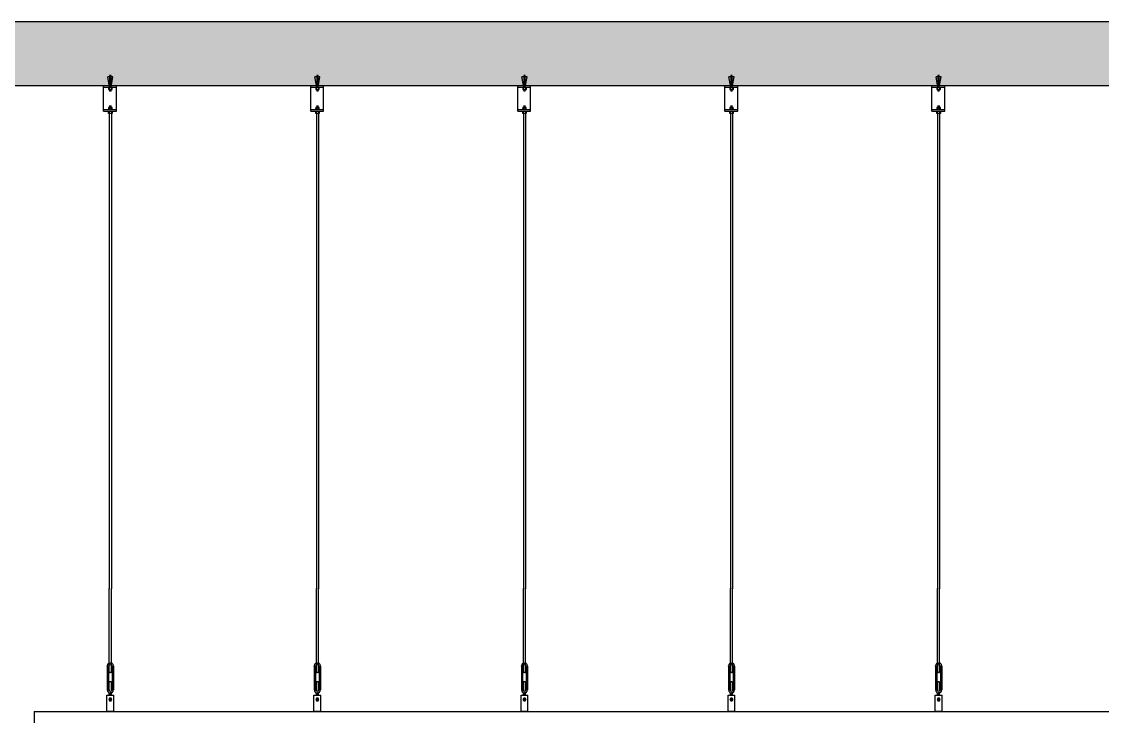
# Model space of a CAD drawing. Header units: millimetres. Extents: x 761574 to 813627, y -447408 to -384263.
# Drawn here: x 808630.8 to 808912.3, y -385179.2 to -384998.3 of the extents above; entities that cross this region are included whole.
import ezdxf

# ---------------------------------------------------------------- set-up
doc = ezdxf.new("R2010")
doc.units = ezdxf.units.MM
doc.header["$LTSCALE"] = 500
doc.linetypes.add('HID', pattern=[2.2, 1.5, -0.7])
for name, color, linetype in [('ETC', 6, 'Continuous'), ('H1', 5, 'Continuous'), ('ik_Line', 30, 'Continuous'), ('S', 6, 'Continuous')]:
    doc.layers.add(name, color=color, linetype=linetype)

msp = doc.modelspace()

# ---------------------------------------------------------------- hatches: boundary and pattern name
at = {"layer": 'ik_Line'}
h = msp.add_hatch(dxfattribs=at)
h.set_pattern_fill('AR-CONC', color=8, scale=2.56, style=0)
h.set_pattern_definition([(50, (-2188353.002, 961625.568), (18.361860675, -1.606454656), [1.92, -21.12]), (355, (-2188353.002, 961625.568), (-3.55203414, 19.25611862), [1.536, -16.896]), (100.4514, (-2188351.472, 961625.435), (14.80984017, 17.64965228), [1.63174886, -17.94923807]), (46.1842, (-2188353.002, 961630.688), (27.32137084, -4.23728677), [2.88, -31.68]), (96.6356, (-2188350.725, 961630.335), (23.92736526, 24.9374175), [2.44762337, -26.9238528]), (351.1842, (-2188353.002, 961630.688), (23.9273458, 24.93743618), [2.304, -25.344]), (21, (-2188350.442, 961629.408), (15.280820534, -10.3070436), [1.92, -21.12]), (326, (-2188350.442, 961629.408), (6.2288725, 18.56384115), [1.536, -16.896]), (71.4514, (-2188349.169, 961628.55), (21.50969929, 8.25678072), [1.63174886, -17.94923807]), (37.5, (-2188353.002, 961625.5685), (0.311292296, 8.522082658), [0, -16.6912, 0, -17.152, 0, -16.96]), (7.5, (-2188353.002, 961625.5685), (6.734580159, 10.096939824), [0, -9.7792, 0, -16.3072, 0, -6.464]), (327.5, (-2188358.711, 961625.5685), (13.665854366, -0.577404716), [0, -6.4, 0, -19.968, 0, -26.496]), (317.5, (-2188361.271, 961625.568), (14.929565935, 2.562687548), [0, -8.32, 0, -13.2608, 0, -18.816])])
h.paths.add_polyline_path([(807476.17, -384998.34), (810100.71, -384998.34), (810100.71, -385014.97), (807476.17, -385014.97)])

# ---------------------------------------------------------------- linework, layer by layer
at = {"color": 2}
for p, q in [((807476.17, -384998.34), (810100.71, -384998.34)), ((807593, -385014.97), (809752.54, -385014.97))]:
    msp.add_line(p, q, dxfattribs=at)
at = {"color": 8, "linetype": 'HID'}
for p, q in [((808654.61, -385012.68), (808653.25, -385012.68)), ((808654.11, -385012.37), (808653.75, -385012.37)), ((808653.75, -385012.37), (808653.75, -385015.52)), ((808654.11, -385015.52), (808654.11, -385012.37)), ((808708.53, -385012.68), (808707.18, -385012.68)), ((808708.04, -385012.37), (808707.68, -385012.37)), ((808707.68, -385012.37), (808707.68, -385015.52)), ((808708.04, -385015.52), (808708.04, -385012.37)), ((808762.46, -385012.68), (808761.1, -385012.68)), ((808761.96, -385012.37), (808761.6, -385012.37)), ((808761.6, -385012.37), (808761.6, -385015.52)), ((808761.96, -385015.52), (808761.96, -385012.37)), ((808816.39, -385012.68), (808815.03, -385012.68)), ((808815.89, -385012.37), (808815.53, -385012.37)), ((808815.53, -385012.37), (808815.53, -385015.52)), ((808815.89, -385015.52), (808815.89, -385012.37)), ((808870.31, -385012.68), (808868.96, -385012.68)), ((808869.81, -385012.37), (808869.46, -385012.37)), ((808869.46, -385012.37), (808869.46, -385015.52)), ((808869.81, -385015.52), (808869.81, -385012.37))]:
    msp.add_line(p, q, dxfattribs=at)
at = {"color": 8, "linetype": 'HID', "ltscale": 0.1}
for p, q in [((808653.75, -385015.42), (808653.25, -385012.68)), ((808654.11, -385015.42), (808654.61, -385012.68)), ((808707.68, -385015.42), (808707.18, -385012.68)), ((808708.04, -385015.42), (808708.53, -385012.68)), ((808761.6, -385015.42), (808761.1, -385012.68)), ((808761.96, -385015.42), (808762.46, -385012.68)), ((808815.53, -385015.42), (808815.03, -385012.68)), ((808815.89, -385015.42), (808816.39, -385012.68)), ((808869.46, -385015.42), (808868.96, -385012.68)), ((808869.81, -385015.42), (808870.31, -385012.68))]:
    msp.add_line(p, q, dxfattribs=at)
for p, q in [((808652.17, -385014.97), (808655.53, -385014.97)), ((808652.17, -385021.68), (808652.17, -385014.97)), ((808652.17, -385015.42), (808655.53, -385015.42)), ((808653.25, -385015.52), (808653.25, -385015.42)), ((808654.51, -385015.52), (808653.25, -385015.52)), ((808653.48, -385015.52), (808653.48, -385016)), ((808653.48, -385016), (808654.42, -385016)), ((808653.67, -385015.52), (808653.67, -385016)), ((808653.75, -385016), (808653.75, -385016.47)), ((808654.11, -385016.47), (808653.75, -385016.47)), ((808654.11, -385016.47), (808654.11, -385016)), ((808654.19, -385015.52), (808654.19, -385016)), ((808654.42, -385016), (808654.42, -385015.52)), ((808654.51, -385015.42), (808654.51, -385015.52)), ((808655.53, -385021.68), (808655.53, -385014.97)), ((808706.1, -385014.97), (808709.45, -385014.97)), ((808706.1, -385021.68), (808706.1, -385014.97)), ((808706.1, -385015.42), (808709.45, -385015.42)), ((808707.18, -385015.52), (808707.18, -385015.42)), ((808708.44, -385015.52), (808707.18, -385015.52)), ((808707.41, -385015.52), (808707.41, -385016)), ((808707.41, -385016), (808708.34, -385016)), ((808707.59, -385015.52), (808707.59, -385016)), ((808707.68, -385016), (808707.68, -385016.47)), ((808708.04, -385016.47), (808707.68, -385016.47)), ((808708.04, -385016.47), (808708.04, -385016)), ((808708.12, -385015.52), (808708.12, -385016)), ((808708.34, -385016), (808708.34, -385015.52)), ((808708.44, -385015.42), (808708.44, -385015.52)), ((808709.45, -385021.68), (808709.45, -385014.97)), ((808760.02, -385014.97), (808763.38, -385014.97)), ((808760.02, -385021.68), (808760.02, -385014.97)), ((808760.02, -385015.42), (808763.38, -385015.42)), ((808761.11, -385015.52), (808761.11, -385015.42)), ((808762.36, -385015.52), (808761.11, -385015.52)), ((808761.33, -385015.52), (808761.33, -385016)), ((808761.33, -385016), (808762.27, -385016)), ((808761.52, -385015.52), (808761.52, -385016)), ((808761.6, -385016), (808761.6, -385016.47)), ((808761.96, -385016.47), (808761.6, -385016.47)), ((808761.96, -385016.47), (808761.96, -385016)), ((808762.05, -385015.52), (808762.05, -385016)), ((808762.27, -385016), (808762.27, -385015.52)), ((808762.36, -385015.42), (808762.36, -385015.52)), ((808763.38, -385021.68), (808763.38, -385014.97)), ((808813.95, -385014.97), (808817.3, -385014.97)), ((808813.95, -385021.68), (808813.95, -385014.97)), ((808813.95, -385015.42), (808817.3, -385015.42)), ((808815.03, -385015.52), (808815.03, -385015.42)), ((808816.29, -385015.52), (808815.03, -385015.52)), ((808815.26, -385015.52), (808815.26, -385016)), ((808815.26, -385016), (808816.2, -385016)), ((808815.44, -385015.52), (808815.44, -385016)), ((808815.53, -385016), (808815.53, -385016.47)), ((808815.89, -385016.47), (808815.53, -385016.47)), ((808815.89, -385016.47), (808815.89, -385016)), ((808815.97, -385015.52), (808815.97, -385016)), ((808816.2, -385016), (808816.2, -385015.52)), ((808816.29, -385015.42), (808816.29, -385015.52)), ((808817.3, -385021.68), (808817.3, -385014.97)), ((808867.88, -385014.97), (808871.23, -385014.97)), ((808867.88, -385021.68), (808867.88, -385014.97)), ((808867.88, -385015.42), (808871.23, -385015.42)), ((808868.96, -385015.52), (808868.96, -385015.42)), ((808870.22, -385015.52), (808868.96, -385015.52)), ((808869.18, -385015.52), (808869.18, -385016)), ((808869.18, -385016), (808870.12, -385016)), ((808869.37, -385015.52), (808869.37, -385016)), ((808869.46, -385016), (808869.46, -385016.47)), ((808869.81, -385016.47), (808869.46, -385016.47)), ((808869.81, -385016.47), (808869.81, -385016)), ((808869.9, -385015.52), (808869.9, -385016)), ((808870.12, -385016), (808870.12, -385015.52)), ((808870.22, -385015.42), (808870.22, -385015.52)), ((808871.23, -385021.68), (808871.23, -385014.97)), ((808652.17, -385021.23), (808655.53, -385021.23)), ((808652.17, -385021.68), (808655.53, -385021.68)), ((808653.66, -385022.24), (808653.66, -385146.04)), ((808654.2, -385022.24), (808654.2, -385146.04)), ((808706.1, -385021.23), (808709.45, -385021.23)), ((808706.1, -385021.68), (808709.45, -385021.68)), ((808707.59, -385022.24), (808707.59, -385146.04)), ((808708.12, -385022.24), (808708.12, -385146.04)), ((808760.02, -385021.23), (808763.38, -385021.23)), ((808760.02, -385021.68), (808763.38, -385021.68)), ((808761.51, -385022.24), (808761.51, -385146.04)), ((808762.05, -385022.24), (808762.05, -385146.04)), ((808813.95, -385021.23), (808817.3, -385021.23)), ((808813.95, -385021.68), (808817.3, -385021.68)), ((808815.44, -385022.24), (808815.44, -385146.04)), ((808815.98, -385022.24), (808815.98, -385146.04)), ((808867.88, -385021.23), (808871.23, -385021.23)), ((808867.88, -385021.68), (808871.23, -385021.68)), ((808869.37, -385022.24), (808869.37, -385146.04)), ((808869.9, -385022.24), (808869.9, -385146.04)), ((808653.65, -385166.91), (808653.66, -385145.92)), ((808654.19, -385166.91), (808654.2, -385145.92)), ((808707.58, -385166.91), (808707.59, -385145.92)), ((808708.12, -385166.91), (808708.12, -385145.92)), ((808761.51, -385166.91), (808761.51, -385145.92)), ((808762.04, -385166.91), (808762.05, -385145.92)), ((808815.43, -385166.91), (808815.44, -385145.92)), ((808815.97, -385166.91), (808815.98, -385145.92)), ((808869.36, -385166.91), (808869.37, -385145.92)), ((808869.9, -385166.91), (808869.9, -385145.92)), ((808653.65, -385167.71), (808653.65, -385165.88)), ((808654.19, -385167.71), (808654.19, -385165.88)), ((808707.58, -385167.71), (808707.58, -385165.88)), ((808708.12, -385167.71), (808708.12, -385165.88)), ((808761.51, -385167.71), (808761.51, -385165.88)), ((808762.04, -385167.71), (808762.04, -385165.88)), ((808815.43, -385167.71), (808815.43, -385165.88)), ((808815.97, -385167.71), (808815.97, -385165.88)), ((808869.36, -385167.71), (808869.36, -385165.88)), ((808869.9, -385167.71), (808869.9, -385165.88))]:
    msp.add_line(p, q)
at = {"color": 7}
for p, q in [((808654.06, -385167.84), (808653.79, -385167.84)), ((808654.06, -385167.84), (808653.79, -385167.84)), ((808707.98, -385167.84), (808707.71, -385167.84)), ((808707.98, -385167.84), (808707.71, -385167.84)), ((808761.91, -385167.84), (808761.64, -385167.84)), ((808761.91, -385167.84), (808761.64, -385167.84)), ((808815.83, -385167.84), (808815.57, -385167.84)), ((808815.83, -385167.84), (808815.57, -385167.84)), ((808869.76, -385167.84), (808869.49, -385167.84)), ((808869.76, -385167.84), (808869.49, -385167.84))]:
    msp.add_line(p, q, dxfattribs=at)
at = {"color": 6, "linetype": 'Continuous'}
for q in [(809299.51, -385177.96), (808634.09, -385182.63)]:
    msp.add_line((808634.09, -385177.96), q, dxfattribs=at)
for points in [[(808654.33, -385174.83), (808654.13, -385174.48), (808653.72, -385174.48), (808653.52, -385174.83), (808653.72, -385175.18), (808654.13, -385175.18)], [(808708.26, -385174.83), (808708.06, -385174.48), (808707.65, -385174.48), (808707.45, -385174.83), (808707.65, -385175.18), (808708.06, -385175.18)], [(808762.18, -385174.83), (808761.98, -385174.48), (808761.58, -385174.48), (808761.37, -385174.83), (808761.58, -385175.18), (808761.98, -385175.18)], [(808816.11, -385174.83), (808815.91, -385174.48), (808815.5, -385174.48), (808815.3, -385174.83), (808815.5, -385175.18), (808815.91, -385175.18)], [(808870.04, -385174.83), (808869.83, -385174.48), (808869.43, -385174.48), (808869.23, -385174.83), (808869.43, -385175.18), (808869.83, -385175.18)]]:
    msp.add_lwpolyline(points, close=True)
for centre in [(808653.93, -385174.83), (808707.85, -385174.83), (808761.78, -385174.83), (808815.7, -385174.83), (808869.63, -385174.83)]:
    msp.add_circle(centre, 0.182)
at = {"color": 7}
for centre, start, end in [((808653.79, -385167.71), 180, 270), ((808653.79, -385167.71), 180, 270), ((808654.06, -385167.71), 270, 0), ((808654.06, -385167.71), 270, 0), ((808707.71, -385167.71), 180, 270), ((808707.71, -385167.71), 180, 270), ((808707.98, -385167.71), 270, 0), ((808707.98, -385167.71), 270, 0), ((808761.64, -385167.71), 180, 270), ((808761.64, -385167.71), 180, 270), ((808761.91, -385167.71), 270, 0), ((808761.91, -385167.71), 270, 0), ((808815.57, -385167.71), 180, 270), ((808815.57, -385167.71), 180, 270), ((808815.83, -385167.71), 270, 0), ((808815.83, -385167.71), 270, 0), ((808869.49, -385167.71), 180, 270), ((808869.49, -385167.71), 180, 270), ((808869.76, -385167.71), 270, 0), ((808869.76, -385167.71), 270, 0)]:
    msp.add_arc(centre, 0.134, start, end, dxfattribs=at)
at = {"layer": 'ETC'}
for p, q in [((808654.2, -385020.32), (808653.66, -385020.32)), ((808708.13, -385020.32), (808707.59, -385020.32)), ((808762.05, -385020.32), (808761.51, -385020.32)), ((808815.98, -385020.32), (808815.44, -385020.32)), ((808869.91, -385020.32), (808869.37, -385020.32)), ((808654.5, -385021.17), (808653.36, -385021.17)), ((808653.36, -385021.17), (808653.36, -385021.23)), ((808653.36, -385021.74), (808653.36, -385021.68)), ((808654.5, -385021.74), (808653.36, -385021.74)), ((808654.37, -385020.67), (808653.49, -385020.67)), ((808653.49, -385020.67), (808653.49, -385021.17)), ((808653.49, -385022.24), (808653.49, -385021.74)), ((808654.37, -385022.24), (808653.49, -385022.24)), ((808653.67, -385020.67), (808653.67, -385021.17)), ((808653.67, -385022.24), (808653.67, -385021.74)), ((808654.19, -385021.17), (808654.19, -385020.67)), ((808654.19, -385021.74), (808654.19, -385022.24)), ((808654.37, -385021.17), (808654.37, -385020.67)), ((808654.37, -385021.74), (808654.37, -385022.24)), ((808654.5, -385021.23), (808654.5, -385021.17)), ((808654.5, -385021.68), (808654.5, -385021.74)), ((808708.42, -385021.17), (808707.28, -385021.17)), ((808707.28, -385021.17), (808707.28, -385021.23)), ((808707.28, -385021.74), (808707.28, -385021.68)), ((808708.42, -385021.74), (808707.28, -385021.74)), ((808708.3, -385020.67), (808707.42, -385020.67)), ((808707.42, -385020.67), (808707.42, -385021.17)), ((808707.42, -385022.24), (808707.42, -385021.74)), ((808708.3, -385022.24), (808707.42, -385022.24)), ((808707.6, -385020.67), (808707.6, -385021.17)), ((808707.6, -385022.24), (808707.6, -385021.74)), ((808708.11, -385021.17), (808708.11, -385020.67)), ((808708.11, -385021.74), (808708.11, -385022.24)), ((808708.3, -385021.17), (808708.3, -385020.67)), ((808708.3, -385021.74), (808708.3, -385022.24)), ((808708.42, -385021.23), (808708.42, -385021.17)), ((808708.42, -385021.68), (808708.42, -385021.74)), ((808762.35, -385021.17), (808761.21, -385021.17)), ((808761.21, -385021.17), (808761.21, -385021.23)), ((808761.21, -385021.74), (808761.21, -385021.68)), ((808762.35, -385021.74), (808761.21, -385021.74)), ((808762.22, -385020.67), (808761.34, -385020.67)), ((808761.34, -385020.67), (808761.34, -385021.17)), ((808761.34, -385022.24), (808761.34, -385021.74)), ((808762.22, -385022.24), (808761.34, -385022.24)), ((808761.52, -385020.67), (808761.52, -385021.17)), ((808761.52, -385022.24), (808761.52, -385021.74)), ((808762.04, -385021.17), (808762.04, -385020.67)), ((808762.04, -385021.74), (808762.04, -385022.24)), ((808762.22, -385021.17), (808762.22, -385020.67)), ((808762.22, -385021.74), (808762.22, -385022.24)), ((808762.35, -385021.23), (808762.35, -385021.17)), ((808762.35, -385021.68), (808762.35, -385021.74)), ((808816.28, -385021.17), (808815.14, -385021.17)), ((808815.14, -385021.17), (808815.14, -385021.23)), ((808815.14, -385021.74), (808815.14, -385021.68)), ((808816.28, -385021.74), (808815.14, -385021.74)), ((808816.15, -385020.67), (808815.27, -385020.67)), ((808815.27, -385020.67), (808815.27, -385021.17)), ((808815.27, -385022.24), (808815.27, -385021.74)), ((808816.15, -385022.24), (808815.27, -385022.24)), ((808815.45, -385020.67), (808815.45, -385021.17)), ((808815.45, -385022.24), (808815.45, -385021.74)), ((808815.96, -385021.17), (808815.96, -385020.67)), ((808815.96, -385021.74), (808815.96, -385022.24)), ((808816.15, -385021.17), (808816.15, -385020.67)), ((808816.15, -385021.74), (808816.15, -385022.24)), ((808816.28, -385021.23), (808816.28, -385021.17)), ((808816.28, -385021.68), (808816.28, -385021.74)), ((808870.2, -385021.17), (808869.06, -385021.17)), ((808869.06, -385021.17), (808869.06, -385021.23)), ((808869.06, -385021.74), (808869.06, -385021.68)), ((808870.2, -385021.74), (808869.06, -385021.74)), ((808870.08, -385020.67), (808869.19, -385020.67)), ((808869.19, -385020.67), (808869.19, -385021.17)), ((808869.19, -385022.24), (808869.19, -385021.74)), ((808870.08, -385022.24), (808869.19, -385022.24)), ((808869.37, -385020.67), (808869.37, -385021.17)), ((808869.37, -385022.24), (808869.37, -385021.74)), ((808869.89, -385021.17), (808869.89, -385020.67)), ((808869.89, -385021.74), (808869.89, -385022.24)), ((808870.08, -385021.17), (808870.08, -385020.67)), ((808870.08, -385021.74), (808870.08, -385022.24)), ((808870.2, -385021.23), (808870.2, -385021.17)), ((808870.2, -385021.68), (808870.2, -385021.74))]:
    msp.add_line(p, q, dxfattribs=at)
at = {"layer": 'H1', "color": 7}
for p, q in [((808653.12, -385166.15), (808653.12, -385166.1)), ((808653.12, -385166.15), (808653.12, -385172.31)), ((808653.45, -385166.15), (808653.45, -385172.31)), ((808653.47, -385165.47), (808653.47, -385165.39)), ((808653.47, -385165.39), (808653.92, -385165.39)), ((808654.38, -385165.39), (808653.92, -385165.39)), ((808654.38, -385165.47), (808654.38, -385165.39)), ((808654.4, -385166.15), (808654.4, -385172.31)), ((808654.72, -385166.15), (808654.72, -385166.1)), ((808654.72, -385166.15), (808654.72, -385172.35)), ((808707.05, -385166.15), (808707.05, -385166.1)), ((808707.05, -385166.15), (808707.05, -385172.31)), ((808707.37, -385166.15), (808707.37, -385172.31)), ((808707.39, -385165.47), (808707.39, -385165.39)), ((808707.39, -385165.39), (808707.85, -385165.39)), ((808708.3, -385165.39), (808707.85, -385165.39)), ((808708.3, -385165.47), (808708.3, -385165.39)), ((808708.32, -385166.15), (808708.32, -385172.31)), ((808708.65, -385166.15), (808708.65, -385166.1)), ((808708.65, -385166.15), (808708.65, -385172.35)), ((808760.98, -385166.15), (808760.98, -385166.1)), ((808760.98, -385166.15), (808760.98, -385172.31)), ((808761.3, -385166.15), (808761.3, -385172.31)), ((808761.32, -385165.47), (808761.32, -385165.39)), ((808761.32, -385165.39), (808761.77, -385165.39)), ((808762.23, -385165.39), (808761.77, -385165.39)), ((808762.23, -385165.47), (808762.23, -385165.39)), ((808762.25, -385166.15), (808762.25, -385172.31)), ((808762.57, -385166.15), (808762.57, -385166.1)), ((808762.57, -385166.15), (808762.57, -385172.35)), ((808814.9, -385166.15), (808814.9, -385166.1)), ((808814.9, -385166.15), (808814.9, -385172.31)), ((808815.23, -385166.15), (808815.23, -385172.31)), ((808815.25, -385165.47), (808815.25, -385165.39)), ((808815.25, -385165.39), (808815.7, -385165.39)), ((808816.16, -385165.39), (808815.7, -385165.39)), ((808816.16, -385165.47), (808816.16, -385165.39)), ((808816.17, -385166.15), (808816.17, -385172.31)), ((808816.5, -385166.15), (808816.5, -385166.1)), ((808816.5, -385166.15), (808816.5, -385172.35)), ((808868.83, -385166.15), (808868.83, -385166.1)), ((808868.83, -385166.15), (808868.83, -385172.31)), ((808869.15, -385166.15), (808869.15, -385172.31)), ((808869.17, -385165.47), (808869.17, -385165.39)), ((808869.17, -385165.39), (808869.63, -385165.39)), ((808870.08, -385165.39), (808869.63, -385165.39)), ((808870.08, -385165.47), (808870.08, -385165.39)), ((808870.1, -385166.15), (808870.1, -385172.31)), ((808870.43, -385166.15), (808870.43, -385166.1)), ((808870.43, -385166.15), (808870.43, -385172.35)), ((808653.12, -385172.31), (808653.12, -385172.35)), ((808653.65, -385172.31), (808653.65, -385170.43)), ((808653.65, -385172.31), (808653.65, -385172.57)), ((808653.97, -385170.21), (808653.87, -385170.21)), ((808654.19, -385172.31), (808654.19, -385170.43)), ((808654.19, -385172.31), (808654.19, -385172.57)), ((808654.72, -385172.31), (808654.72, -385172.35)), ((808707.05, -385172.31), (808707.05, -385172.35)), ((808707.58, -385172.31), (808707.58, -385170.43)), ((808707.58, -385172.31), (808707.58, -385172.57)), ((808707.9, -385170.21), (808707.8, -385170.21)), ((808708.12, -385172.31), (808708.12, -385170.43)), ((808708.12, -385172.31), (808708.12, -385172.57)), ((808708.65, -385172.31), (808708.65, -385172.35)), ((808760.98, -385172.31), (808760.98, -385172.35)), ((808761.5, -385172.31), (808761.5, -385170.43)), ((808761.5, -385172.31), (808761.5, -385172.57)), ((808761.82, -385170.21), (808761.72, -385170.21)), ((808762.05, -385172.31), (808762.05, -385170.43)), ((808762.05, -385172.31), (808762.05, -385172.57)), ((808762.57, -385172.31), (808762.57, -385172.35)), ((808814.9, -385172.31), (808814.9, -385172.35)), ((808815.43, -385172.31), (808815.43, -385170.43)), ((808815.43, -385172.31), (808815.43, -385172.57)), ((808815.75, -385170.21), (808815.65, -385170.21)), ((808815.97, -385172.31), (808815.97, -385170.43)), ((808815.97, -385172.31), (808815.97, -385172.57)), ((808816.5, -385172.31), (808816.5, -385172.35)), ((808868.83, -385172.31), (808868.83, -385172.35)), ((808869.35, -385172.31), (808869.35, -385170.43)), ((808869.35, -385172.31), (808869.35, -385172.57)), ((808869.68, -385170.21), (808869.58, -385170.21)), ((808869.9, -385172.31), (808869.9, -385170.43)), ((808869.9, -385172.31), (808869.9, -385172.57)), ((808870.43, -385172.31), (808870.43, -385172.35)), ((808653.47, -385172.98), (808653.47, -385173.07)), ((808653.47, -385172.98), (808653.47, -385173.07)), ((808653.47, -385173.07), (808653.92, -385173.07)), ((808653.47, -385173.07), (808653.92, -385173.07)), ((808653.66, -385173.75), (808653.66, -385173.07)), ((808653.66, -385173.18), (808654.19, -385173.07)), ((808653.66, -385173.3), (808654.19, -385173.19)), ((808653.66, -385173.42), (808654.19, -385173.31)), ((808653.66, -385173.42), (808654.19, -385173.31)), ((808653.66, -385173.42), (808654.19, -385173.31)), ((808653.66, -385173.53), (808654.19, -385173.42)), ((808653.66, -385173.65), (808654.19, -385173.54)), ((808653.71, -385173.75), (808654.19, -385173.66)), ((808653.71, -385173.75), (808654.19, -385173.66)), ((808654.38, -385173.07), (808653.92, -385173.07)), ((808654.38, -385173.07), (808653.92, -385173.07)), ((808654.19, -385173.75), (808654.19, -385173.07)), ((808654.38, -385172.98), (808654.38, -385173.07)), ((808654.38, -385172.98), (808654.38, -385173.07)), ((808707.39, -385172.98), (808707.39, -385173.07)), ((808707.39, -385172.98), (808707.39, -385173.07)), ((808707.39, -385173.07), (808707.85, -385173.07)), ((808707.39, -385173.07), (808707.85, -385173.07)), ((808707.58, -385173.75), (808707.58, -385173.07)), ((808707.58, -385173.18), (808708.12, -385173.07)), ((808707.58, -385173.3), (808708.12, -385173.19)), ((808707.58, -385173.42), (808708.12, -385173.31)), ((808707.58, -385173.42), (808708.12, -385173.31)), ((808707.58, -385173.42), (808708.12, -385173.31)), ((808707.58, -385173.53), (808708.12, -385173.42)), ((808707.58, -385173.65), (808708.12, -385173.54)), ((808707.64, -385173.75), (808708.12, -385173.66)), ((808707.64, -385173.75), (808708.12, -385173.66)), ((808708.3, -385173.07), (808707.85, -385173.07)), ((808708.3, -385173.07), (808707.85, -385173.07)), ((808708.12, -385173.75), (808708.12, -385173.07)), ((808708.3, -385172.98), (808708.3, -385173.07)), ((808708.3, -385172.98), (808708.3, -385173.07)), ((808761.32, -385172.98), (808761.32, -385173.07)), ((808761.32, -385172.98), (808761.32, -385173.07)), ((808761.32, -385173.07), (808761.77, -385173.07)), ((808761.32, -385173.07), (808761.77, -385173.07)), ((808761.51, -385173.75), (808761.51, -385173.07)), ((808761.51, -385173.18), (808762.05, -385173.07)), ((808761.51, -385173.3), (808762.05, -385173.19)), ((808761.51, -385173.42), (808762.05, -385173.31)), ((808761.51, -385173.42), (808762.05, -385173.31)), ((808761.51, -385173.42), (808762.05, -385173.31)), ((808761.51, -385173.53), (808762.05, -385173.42)), ((808761.51, -385173.65), (808762.05, -385173.54)), ((808761.57, -385173.75), (808762.05, -385173.66)), ((808761.57, -385173.75), (808762.05, -385173.66)), ((808762.23, -385173.07), (808761.77, -385173.07)), ((808762.23, -385173.07), (808761.77, -385173.07)), ((808762.05, -385173.75), (808762.05, -385173.07)), ((808762.23, -385172.98), (808762.23, -385173.07)), ((808762.23, -385172.98), (808762.23, -385173.07)), ((808815.25, -385172.98), (808815.25, -385173.07)), ((808815.25, -385172.98), (808815.25, -385173.07)), ((808815.25, -385173.07), (808815.7, -385173.07)), ((808815.25, -385173.07), (808815.7, -385173.07)), ((808815.44, -385173.75), (808815.44, -385173.07)), ((808815.44, -385173.18), (808815.97, -385173.07)), ((808815.44, -385173.3), (808815.97, -385173.19)), ((808815.44, -385173.42), (808815.97, -385173.31)), ((808815.44, -385173.42), (808815.97, -385173.31)), ((808815.44, -385173.42), (808815.97, -385173.31)), ((808815.44, -385173.53), (808815.97, -385173.42)), ((808815.44, -385173.65), (808815.97, -385173.54)), ((808815.49, -385173.75), (808815.97, -385173.66)), ((808815.49, -385173.75), (808815.97, -385173.66)), ((808816.16, -385173.07), (808815.7, -385173.07)), ((808816.16, -385173.07), (808815.7, -385173.07)), ((808815.97, -385173.75), (808815.97, -385173.07)), ((808816.16, -385172.98), (808816.16, -385173.07)), ((808816.16, -385172.98), (808816.16, -385173.07)), ((808869.17, -385172.98), (808869.17, -385173.07)), ((808869.17, -385172.98), (808869.17, -385173.07)), ((808869.17, -385173.07), (808869.63, -385173.07)), ((808869.17, -385173.07), (808869.63, -385173.07)), ((808869.36, -385173.75), (808869.36, -385173.07)), ((808869.36, -385173.18), (808869.9, -385173.07)), ((808869.36, -385173.3), (808869.9, -385173.19)), ((808869.36, -385173.42), (808869.9, -385173.31)), ((808869.36, -385173.42), (808869.9, -385173.31)), ((808869.36, -385173.42), (808869.9, -385173.31)), ((808869.36, -385173.53), (808869.9, -385173.42)), ((808869.36, -385173.65), (808869.9, -385173.54)), ((808869.42, -385173.75), (808869.9, -385173.66)), ((808869.42, -385173.75), (808869.9, -385173.66)), ((808870.08, -385173.07), (808869.63, -385173.07)), ((808870.08, -385173.07), (808869.63, -385173.07)), ((808869.9, -385173.75), (808869.9, -385173.07)), ((808870.08, -385172.98), (808870.08, -385173.07)), ((808870.08, -385172.98), (808870.08, -385173.07))]:
    msp.add_line(p, q, dxfattribs=at)
for centre, radius, start, end in [((808653.83, -385166.1), 0.708, 122.7739, 180), ((808653.43, -385165.47), 0.0411, 302.7739, 0), ((808653.43, -385165.47), 0.0411, 302.7739, 0), ((808653.92, -385166.3), 0.497, 90, 162.2848), ((808653.92, -385166.3), 0.497, 17.7152, 90), ((808654.42, -385165.47), 0.0411, 180, 237.2261), ((808654.42, -385165.47), 0.0411, 180, 237.2261), ((808654.01, -385166.1), 0.708, 0, 57.2261), ((808707.76, -385166.1), 0.708, 122.7739, 180), ((808707.35, -385165.47), 0.0411, 302.7739, 0), ((808707.35, -385165.47), 0.0411, 302.7739, 0), ((808707.85, -385166.3), 0.497, 90, 162.2848), ((808707.85, -385166.3), 0.497, 17.7152, 90), ((808708.35, -385165.47), 0.0411, 180, 237.2261), ((808708.35, -385165.47), 0.0411, 180, 237.2261), ((808707.94, -385166.1), 0.708, 0, 57.2261), ((808761.68, -385166.1), 0.708, 122.7739, 180), ((808761.28, -385165.47), 0.0411, 302.7739, 0), ((808761.28, -385165.47), 0.0411, 302.7739, 0), ((808761.77, -385166.3), 0.497, 90, 162.2848), ((808761.77, -385166.3), 0.497, 17.7152, 90), ((808762.27, -385165.47), 0.0411, 180, 237.2261), ((808762.27, -385165.47), 0.0411, 180, 237.2261), ((808761.87, -385166.1), 0.708, 0, 57.2261), ((808815.61, -385166.1), 0.708, 122.7739, 180), ((808815.2, -385165.47), 0.0411, 302.7739, 0), ((808815.2, -385165.47), 0.0411, 302.7739, 0), ((808815.7, -385166.3), 0.497, 90, 162.2848), ((808815.7, -385166.3), 0.497, 17.7152, 90), ((808816.2, -385165.47), 0.0411, 180, 237.2261), ((808816.2, -385165.47), 0.0411, 180, 237.2261), ((808815.79, -385166.1), 0.708, 0, 57.2261), ((808869.54, -385166.1), 0.708, 122.7739, 180), ((808869.13, -385165.47), 0.0411, 302.7739, 0), ((808869.13, -385165.47), 0.0411, 302.7739, 0), ((808869.63, -385166.3), 0.497, 90, 162.2848), ((808869.63, -385166.3), 0.497, 17.7152, 90), ((808870.12, -385165.47), 0.0411, 180, 237.2261), ((808870.12, -385165.47), 0.0411, 180, 237.2261), ((808869.72, -385166.1), 0.708, 0, 57.2261), ((808653.83, -385172.35), 0.708, 180, 237.2261), ((808653.92, -385172.16), 0.497, 197.7152, 270), ((808653.87, -385170.43), 0.224, 90, 180), ((808653.92, -385172.16), 0.497, 270, 342.2848), ((808653.97, -385170.43), 0.224, 0, 90), ((808654.01, -385172.35), 0.708, 302.7739, 0), ((808707.76, -385172.35), 0.708, 180, 237.2261), ((808707.85, -385172.16), 0.497, 197.7152, 270), ((808707.8, -385170.43), 0.224, 90, 180), ((808707.85, -385172.16), 0.497, 270, 342.2848), ((808707.9, -385170.43), 0.224, 0, 90), ((808707.94, -385172.35), 0.708, 302.7739, 0), ((808761.68, -385172.35), 0.708, 180, 237.2261), ((808761.77, -385172.16), 0.497, 197.7152, 270), ((808761.72, -385170.43), 0.224, 90, 180), ((808761.77, -385172.16), 0.497, 270, 342.2848), ((808761.82, -385170.43), 0.224, 0, 90), ((808761.87, -385172.35), 0.708, 302.7739, 0), ((808815.61, -385172.35), 0.708, 180, 237.2261), ((808815.7, -385172.16), 0.497, 197.7152, 270), ((808815.65, -385170.43), 0.224, 90, 180), ((808815.7, -385172.16), 0.497, 270, 342.2848), ((808815.75, -385170.43), 0.224, 0, 90), ((808815.79, -385172.35), 0.708, 302.7739, 0), ((808869.54, -385172.35), 0.708, 180, 237.2261), ((808869.63, -385172.16), 0.497, 197.7152, 270), ((808869.58, -385170.43), 0.224, 90, 180), ((808869.63, -385172.16), 0.497, 270, 342.2848), ((808869.68, -385170.43), 0.224, 0, 90), ((808869.72, -385172.35), 0.708, 302.7739, 0), ((808653.83, -385172.35), 0.708, 219.5164, 237.2261), ((808653.43, -385172.98), 0.0411, 0, 57.2261), ((808653.43, -385172.98), 0.0411, 0, 57.2261), ((808653.43, -385172.98), 0.0411, 0, 57.2261), ((808653.43, -385172.98), 0.0411, 0, 57.2261), ((808654.42, -385172.98), 0.0411, 122.7739, 180), ((808654.42, -385172.98), 0.0411, 122.7739, 180), ((808654.42, -385172.98), 0.0411, 122.7739, 180), ((808654.42, -385172.98), 0.0411, 122.7739, 180), ((808654.01, -385172.35), 0.708, 302.7739, 320.4836), ((808707.76, -385172.35), 0.708, 219.5164, 237.2261), ((808707.35, -385172.98), 0.0411, 0, 57.2261), ((808707.35, -385172.98), 0.0411, 0, 57.2261), ((808707.35, -385172.98), 0.0411, 0, 57.2261), ((808707.35, -385172.98), 0.0411, 0, 57.2261), ((808708.35, -385172.98), 0.0411, 122.7739, 180), ((808708.35, -385172.98), 0.0411, 122.7739, 180), ((808708.35, -385172.98), 0.0411, 122.7739, 180), ((808708.35, -385172.98), 0.0411, 122.7739, 180), ((808707.94, -385172.35), 0.708, 302.7739, 320.4836), ((808761.68, -385172.35), 0.708, 219.5164, 237.2261), ((808761.28, -385172.98), 0.0411, 0, 57.2261), ((808761.28, -385172.98), 0.0411, 0, 57.2261), ((808761.28, -385172.98), 0.0411, 0, 57.2261), ((808761.28, -385172.98), 0.0411, 0, 57.2261), ((808762.27, -385172.98), 0.0411, 122.7739, 180), ((808762.27, -385172.98), 0.0411, 122.7739, 180), ((808762.27, -385172.98), 0.0411, 122.7739, 180), ((808762.27, -385172.98), 0.0411, 122.7739, 180), ((808761.87, -385172.35), 0.708, 302.7739, 320.4836), ((808815.61, -385172.35), 0.708, 219.5164, 237.2261), ((808815.2, -385172.98), 0.0411, 0, 57.2261), ((808815.2, -385172.98), 0.0411, 0, 57.2261), ((808815.2, -385172.98), 0.0411, 0, 57.2261), ((808815.2, -385172.98), 0.0411, 0, 57.2261), ((808816.2, -385172.98), 0.0411, 122.7739, 180), ((808816.2, -385172.98), 0.0411, 122.7739, 180), ((808816.2, -385172.98), 0.0411, 122.7739, 180), ((808816.2, -385172.98), 0.0411, 122.7739, 180), ((808815.79, -385172.35), 0.708, 302.7739, 320.4836), ((808869.54, -385172.35), 0.708, 219.5164, 237.2261), ((808869.13, -385172.98), 0.0411, 0, 57.2261), ((808869.13, -385172.98), 0.0411, 0, 57.2261), ((808869.13, -385172.98), 0.0411, 0, 57.2261), ((808869.13, -385172.98), 0.0411, 0, 57.2261), ((808870.12, -385172.98), 0.0411, 122.7739, 180), ((808870.12, -385172.98), 0.0411, 122.7739, 180), ((808870.12, -385172.98), 0.0411, 122.7739, 180), ((808870.12, -385172.98), 0.0411, 122.7739, 180), ((808869.72, -385172.35), 0.708, 302.7739, 320.4836)]:
    msp.add_arc(centre, radius, start, end, dxfattribs=at)
at = {"layer": 'S'}
for p, q in [((808653.03, -385177.96), (808653.03, -385173.75)), ((808653.03, -385173.75), (808654.82, -385173.75)), ((808654.82, -385177.96), (808654.82, -385173.75)), ((808706.96, -385177.96), (808706.96, -385173.75)), ((808706.96, -385173.75), (808708.75, -385173.75)), ((808708.75, -385177.96), (808708.75, -385173.75)), ((808760.88, -385177.96), (808760.88, -385173.75)), ((808760.88, -385173.75), (808762.67, -385173.75)), ((808762.67, -385177.96), (808762.67, -385173.75)), ((808814.81, -385177.96), (808814.81, -385173.75)), ((808814.81, -385173.75), (808816.6, -385173.75)), ((808816.6, -385177.96), (808816.6, -385173.75)), ((808868.74, -385177.96), (808868.74, -385173.75)), ((808868.74, -385173.75), (808870.53, -385173.75)), ((808870.53, -385177.96), (808870.53, -385173.75)), ((808653.03, -385177.84), (808654.82, -385177.84)), ((808653.03, -385177.96), (808654.82, -385177.96)), ((808706.96, -385177.84), (808708.75, -385177.84)), ((808706.96, -385177.96), (808708.75, -385177.96)), ((808760.88, -385177.84), (808762.67, -385177.84)), ((808760.88, -385177.96), (808762.67, -385177.96)), ((808814.81, -385177.84), (808816.6, -385177.84)), ((808814.81, -385177.96), (808816.6, -385177.96)), ((808868.74, -385177.84), (808870.53, -385177.84)), ((808868.74, -385177.96), (808870.53, -385177.96))]:
    msp.add_line(p, q, dxfattribs=at)

doc.saveas('drawing.dxf')
